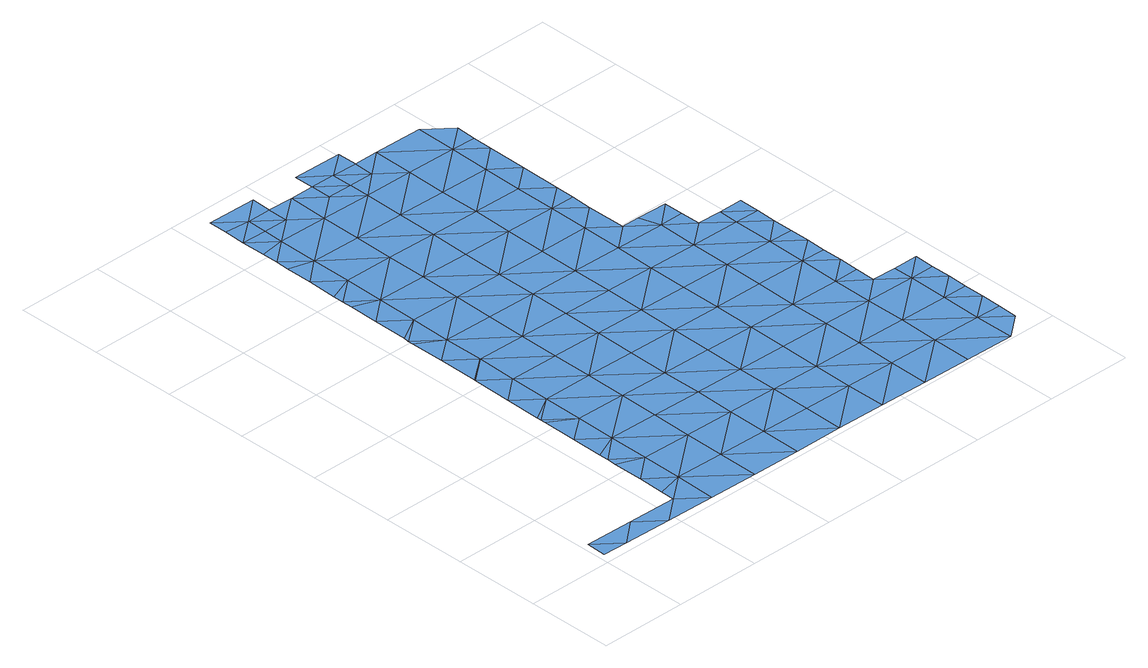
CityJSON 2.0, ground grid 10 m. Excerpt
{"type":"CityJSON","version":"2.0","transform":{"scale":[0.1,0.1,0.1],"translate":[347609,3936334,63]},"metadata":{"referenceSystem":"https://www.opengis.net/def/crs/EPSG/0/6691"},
"CityObjects":{
"waterbody1":{"type":"WaterBody","attributes":{"name":"7","class":"1140","function":"1","WaterBodyRiverFloodingRiskAttribute.description":"4","WaterBodyRiverFloodingRiskAttribute.rankOrg":"2","WaterBodyRiverFloodingRiskAttribute.adminType":"2","WaterBodyRiverFloodingRiskAttribute.scale":"L2"},"geometry":[{"type":"MultiSurface","lod":"1","boundaries":[[[0,1,2]],[[0,2,3]],[[3,2,4]],[[5,3,4]],[[6,5,4]],[[7,8,9]],[[7,5,8]],[[8,5,6]],[[10,9,8]],[[11,9,10]],[[12,8,6]],[[13,11,10]],[[14,15,16]],[[14,13,15]],[[13,10,15]],[[17,10,8]],[[16,18,19]],[[19,18,20]],[[16,15,18]],[[17,15,10]],[[21,8,12]],[[22,23,24]],[[22,20,23]],[[23,20,18]],[[17,8,21]],[[25,18,15]],[[23,26,24]],[[17,27,15]],[[24,26,28]],[[29,21,12]],[[27,25,15]],[[18,25,23]],[[30,28,31]],[[32,30,31]],[[28,26,31]],[[33,26,23]],[[29,34,21]],[[21,35,17]],[[25,33,23]],[[36,32,31]],[[37,36,38]],[[37,32,36]],[[34,35,21]],[[35,27,17]],[[38,39,40]],[[26,41,31]],[[36,39,38]],[[33,41,26]],[[42,40,39]],[[43,36,31]],[[27,44,25]],[[42,45,46]],[[41,43,31]],[[46,45,47]],[[45,42,39]],[[48,34,29]],[[49,33,25]],[[44,27,35]],[[50,51,47]],[[52,39,36]],[[44,49,25]],[[53,51,50]],[[47,45,50]],[[52,45,39]],[[54,36,43]],[[49,55,33]],[[50,56,53]],[[33,57,41]],[[58,56,59]],[[58,53,56]],[[52,36,54]],[[60,61,59]],[[41,57,43]],[[34,48,62]],[[35,34,63]],[[52,64,45]],[[44,35,63]],[[60,59,56]],[[34,62,63]],[[65,61,60]],[[33,55,57]],[[66,54,43]],[[63,67,44]],[[50,45,68]],[[69,65,60]],[[49,44,67]],[[70,62,48]],[[66,52,54]],[[68,45,64]],[[56,50,68]],[[71,60,56]],[[43,57,72]],[[73,70,48]],[[74,69,60]],[[66,43,72]],[[62,70,63]],[[75,64,52]],[[76,71,56]],[[49,67,77]],[[55,49,78]],[[76,56,68]],[[71,74,60]],[[57,55,78]],[[63,79,67]],[[49,77,78]],[[70,79,63]],[[80,68,64]],[[52,66,75]],[[75,81,64]],[[72,57,82]],[[83,66,72]],[[82,57,78]],[[71,84,74]],[[85,74,84]],[[86,75,66]],[[80,64,81]],[[77,87,78]],[[76,68,80]],[[73,88,70]],[[67,79,89]],[[77,67,87]],[[90,71,76]],[[72,82,83]],[[88,79,70]],[[87,67,89]],[[91,90,76]],[[86,66,83]],[[84,71,92]],[[76,80,91]],[[88,73,93]],[[82,78,94]],[[95,96,75]],[[97,83,82]],[[98,84,92]],[[88,99,79]],[[95,75,86]],[[79,100,89]],[[78,87,94]],[[81,75,96]],[[92,71,90]],[[80,81,96]],[[101,82,94]],[[102,92,90]],[[87,89,100]],[[97,82,101]],[[103,88,93]],[[86,83,97]],[[79,99,100]],[[91,80,104]],[[86,105,95]],[[80,96,104]],[[103,99,88]],[[94,87,106]],[[107,101,94]],[[108,96,95]],[[87,100,106]],[[102,90,109]],[[86,97,110]],[[91,104,111]],[[90,91,112]],[[107,97,101]],[[93,113,103]],[[105,108,95]],[[108,104,96]],[[114,94,106]],[[90,112,109]],[[103,115,99]],[[86,110,105]],[[99,116,100]],[[91,111,112]],[[107,94,114]],[[117,110,97]],[[118,111,104]],[[119,103,113]],[[106,100,116]],[[120,109,121]],[[99,115,116]],[[109,112,121]],[[122,114,106]],[[117,97,107]],[[105,110,123]],[[124,104,108]],[[125,112,111]],[[126,115,103]],[[122,107,114]],[[105,127,108]],[[128,106,116]],[[118,104,124]],[[127,105,123]],[[125,121,112]],[[123,110,129]],[[110,117,129]],[[130,124,108]],[[122,106,128]],[[131,117,107]],[[132,130,108]],[[132,108,127]],[[125,111,118]],[[103,119,126]],[[115,133,116]],[[134,123,129]],[[135,129,117]],[[116,136,128]],[[125,137,121]],[[138,118,124]],[[139,133,115]],[[138,124,130]],[[115,126,139]],[[140,135,117]],[[141,134,129]],[[107,122,131]],[[131,140,117]],[[136,142,128]],[[135,143,129]],[[142,144,128]],[[128,144,122]],[[145,125,118]],[[116,133,136]],[[143,141,129]],[[126,119,146]],[[145,118,138]],[[144,147,122]],[[148,131,122]],[[149,150,126]],[[126,150,139]],[[149,126,146]],[[147,148,122]],[[151,125,145]],[[152,136,133]],[[153,135,140]],[[137,125,154]],[[155,140,131]],[[154,125,151]],[[156,157,139]],[[139,157,133]],[[156,139,150]],[[158,155,131]],[[158,131,148]],[[159,153,140]],[[155,159,140]],[[160,161,133]],[[133,157,160]],[[152,133,161]],[[159,162,153]]]}]},
"waterbody2":{"type":"WaterBody","attributes":{"name":"7","class":"1140","function":"1","WaterBodyRiverFloodingRiskAttribute.description":"4","WaterBodyRiverFloodingRiskAttribute.rankOrg":"1","WaterBodyRiverFloodingRiskAttribute.adminType":"2","WaterBodyRiverFloodingRiskAttribute.scale":"L2"},"geometry":[{"type":"MultiSurface","lod":"1","boundaries":[[[85,163,164]],[[164,163,165]],[[165,166,164]],[[65,69,164]],[[69,74,164]],[[85,164,74]],[[166,65,164]]]}]},
"waterbody3":{"type":"WaterBody","attributes":{"name":"7","class":"1140","function":"1","WaterBodyRiverFloodingRiskAttribute.description":"4","WaterBodyRiverFloodingRiskAttribute.rankOrg":"1","WaterBodyRiverFloodingRiskAttribute.adminType":"2","WaterBodyRiverFloodingRiskAttribute.scale":"L2"},"geometry":[{"type":"MultiSurface","lod":"1","boundaries":[[[102,109,167]],[[98,92,102]],[[98,102,167]],[[168,167,169]],[[120,169,167]],[[167,109,120]],[[98,167,168]]]}]}
},
"vertices":[
[9,35,6],[8,12,6],[37,11,6],[65,34,6],[93,10,6],[122,33,6],[150,9,6],[122,49,6],[151,56,6],[123,79,6],[152,102,6],[123,114,6],[207,8,6],[124,125,6],[124,136,6],[152,148,6],[124,172,6],[208,101,6],[153,194,6],[125,212,6],[125,218,6],[207,55,6],[125,223,6],[154,240,6],[126,264,6],[210,193,6],[155,287,6],[209,147,6],[127,310,6],[263,7,6],[127,311,6],[156,333,6],[128,357,6],[211,240,6],[264,54,6],[265,100,6],[156,379,6],[128,397,6],[128,403,6],[157,425,6],[129,409,6],[211,286,6],[129,449,6],[212,332,6],[266,146,6],[158,472,6],[130,483,6],[130,495,6],[320,7,6],[266,192,6],[159,518,6],[130,507,6],[214,424,6],[131,541,6],[213,378,6],[267,239,6],[159,564,6],[268,285,6],[131,572,6],[132,588,6],[160,610,6],[132,606,6],[321,53,6],[322,99,6],[215,471,6],[132,634,6],[270,377,6],[322,145,6],[215,517,6],[161,633,6],[377,52,6],[217,609,6],[269,331,6],[377,6,6],[189,633,6],[270,423,6],[216,563,6],[323,191,6],[324,238,6],[378,98,6],[272,516,6],[271,470,6],[325,284,6],[326,330,6],[218,655,6],[189,656,6],[326,376,6],[380,190,6],[434,51,6],[379,144,6],[274,608,6],[273,562,6],[246,632,6],[433,5,6],[381,237,6],[327,422,6],[328,469,6],[382,329,6],[246,655,6],[435,97,6],[436,143,6],[381,283,6],[274,631,6],[491,50,6],[329,515,6],[384,422,6],[436,189,6],[438,282,6],[385,468,6],[302,631,6],[383,375,6],[329,561,6],[330,607,6],[490,4,6],[437,236,6],[492,96,6],[492,142,6],[439,328,6],[386,560,6],[547,3,6],[303,654,6],[331,654,6],[494,235,6],[412,398,6],[385,514,6],[387,606,6],[547,49,6],[412,444,6],[493,188,6],[440,374,6],[413,490,6],[495,281,6],[413,468,6],[549,141,6],[433,398,6],[468,351,6],[521,165,6],[388,653,6],[414,537,6],[548,95,6],[495,327,6],[468,397,6],[521,188,6],[468,374,6],[522,211,6],[415,583,6],[575,25,6],[522,234,6],[523,257,6],[576,48,6],[576,71,6],[415,605,6],[549,164,6],[496,350,6],[416,629,6],[523,304,6],[576,95,6],[577,118,6],[523,280,6],[524,327,6],[577,141,6],[578,164,6],[524,350,6],
[190,679,6],[161,656,6],[133,680,6],[133,659,6],
[274,655,6],[246,678,6],[303,677,6]
]}
